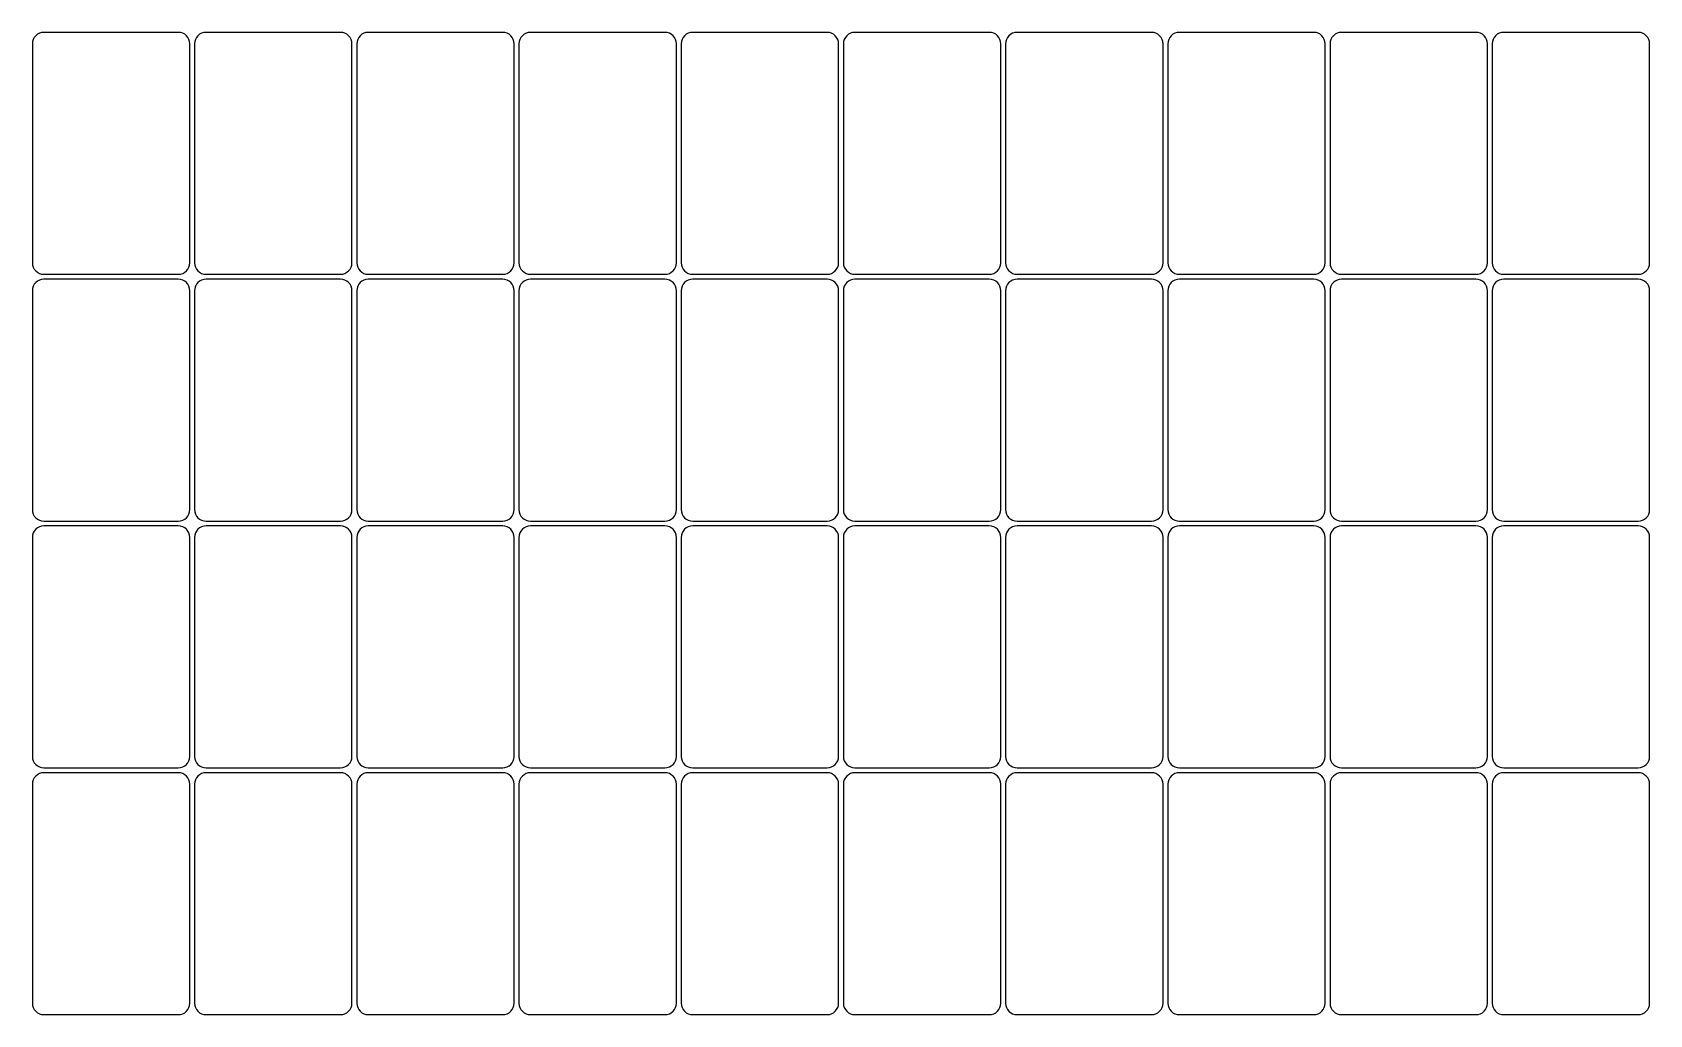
# Model space of a CAD drawing. Header units: millimetres. Extents: x 18 to 439, y -280 to -25.
import ezdxf

# ---------------------------------------------------------------- set-up
doc = ezdxf.new("R2010")
doc.units = ezdxf.units.MM

msp = doc.modelspace()

# ---------------------------------------------------------------- linework, layer by layer
for p, q in [((55.95, -24.55), (20.95, -24.55)), ((98.2, -24.55), (63.2, -24.55)), ((140.45, -24.55), (105.45, -24.55)), ((182.7, -24.55), (147.7, -24.55)), ((224.94, -24.55), (189.94, -24.55)), ((267.19, -24.55), (232.19, -24.55)), ((309.44, -24.55), (274.44, -24.55)), ((351.69, -24.55), (316.69, -24.55)), ((393.94, -24.55), (358.94, -24.55)), ((436.19, -24.55), (401.19, -24.55)), ((17.95, -27.55), (17.95, -84.55)), ((58.95, -84.55), (58.95, -27.55)), ((60.2, -27.55), (60.2, -84.55)), ((101.2, -84.55), (101.2, -27.55)), ((102.45, -27.55), (102.45, -84.55)), ((143.45, -84.55), (143.45, -27.55)), ((144.7, -27.55), (144.7, -84.55)), ((185.7, -84.55), (185.7, -27.55)), ((186.94, -27.55), (186.94, -84.55)), ((227.94, -84.55), (227.94, -27.55)), ((229.19, -27.55), (229.19, -84.55)), ((270.19, -84.55), (270.19, -27.55)), ((271.44, -27.55), (271.44, -84.55)), ((312.44, -84.55), (312.44, -27.55)), ((313.69, -27.55), (313.69, -84.55)), ((354.69, -84.55), (354.69, -27.55)), ((355.94, -27.55), (355.94, -84.55)), ((396.94, -84.55), (396.94, -27.55)), ((398.19, -27.55), (398.19, -84.55)), ((439.19, -84.55), (439.19, -27.55)), ((20.95, -87.55), (55.95, -87.55)), ((63.2, -87.55), (98.2, -87.55)), ((105.45, -87.55), (140.45, -87.55)), ((147.7, -87.55), (182.7, -87.55)), ((189.94, -87.55), (224.94, -87.55)), ((232.19, -87.55), (267.19, -87.55)), ((274.44, -87.55), (309.44, -87.55)), ((316.69, -87.55), (351.69, -87.55)), ((358.94, -87.55), (393.94, -87.55)), ((401.19, -87.55), (436.19, -87.55)), ((17.95, -91.82), (17.95, -148.82)), ((55.95, -88.82), (20.95, -88.82)), ((58.95, -148.82), (58.95, -91.82)), ((60.2, -91.82), (60.2, -148.82)), ((98.2, -88.82), (63.2, -88.82)), ((101.2, -148.82), (101.2, -91.82)), ((102.45, -91.82), (102.45, -148.82)), ((140.45, -88.82), (105.45, -88.82)), ((143.45, -148.82), (143.45, -91.82)), ((144.7, -91.82), (144.7, -148.82)), ((182.7, -88.82), (147.7, -88.82)), ((185.7, -148.82), (185.7, -91.82)), ((186.94, -91.82), (186.94, -148.82)), ((224.94, -88.82), (189.94, -88.82)), ((227.94, -148.82), (227.94, -91.82)), ((229.19, -91.82), (229.19, -148.82)), ((267.19, -88.82), (232.19, -88.82)), ((270.19, -148.82), (270.19, -91.82)), ((271.44, -91.82), (271.44, -148.82)), ((309.44, -88.82), (274.44, -88.82)), ((312.44, -148.82), (312.44, -91.82)), ((313.69, -91.82), (313.69, -148.82)), ((351.69, -88.82), (316.69, -88.82)), ((354.69, -148.82), (354.69, -91.82)), ((355.94, -91.82), (355.94, -148.82)), ((393.94, -88.82), (358.94, -88.82)), ((396.94, -148.82), (396.94, -91.82)), ((398.19, -91.82), (398.19, -148.82)), ((436.19, -88.82), (401.19, -88.82)), ((439.19, -148.82), (439.19, -91.82)), ((20.95, -151.82), (55.95, -151.82)), ((55.95, -153.08), (20.95, -153.08)), ((63.2, -151.82), (98.2, -151.82)), ((98.2, -153.08), (63.2, -153.08)), ((105.45, -151.82), (140.45, -151.82)), ((140.45, -153.08), (105.45, -153.08)), ((147.7, -151.82), (182.7, -151.82)), ((182.7, -153.08), (147.7, -153.08)), ((189.94, -151.82), (224.94, -151.82)), ((224.94, -153.08), (189.94, -153.08)), ((232.19, -151.82), (267.19, -151.82)), ((267.19, -153.08), (232.19, -153.08)), ((274.44, -151.82), (309.44, -151.82)), ((309.44, -153.08), (274.44, -153.08)), ((316.69, -151.82), (351.69, -151.82)), ((351.69, -153.08), (316.69, -153.08)), ((358.94, -151.82), (393.94, -151.82)), ((393.94, -153.08), (358.94, -153.08)), ((401.19, -151.82), (436.19, -151.82)), ((436.19, -153.08), (401.19, -153.08)), ((17.95, -156.08), (17.95, -213.08)), ((58.95, -213.08), (58.95, -156.08)), ((60.2, -156.08), (60.2, -213.08)), ((101.2, -213.08), (101.2, -156.08)), ((102.45, -156.08), (102.45, -213.08)), ((143.45, -213.08), (143.45, -156.08)), ((144.7, -156.08), (144.7, -213.08)), ((185.7, -213.08), (185.7, -156.08)), ((186.94, -156.08), (186.94, -213.08)), ((227.94, -213.08), (227.94, -156.08)), ((229.19, -156.08), (229.19, -213.08)), ((270.19, -213.08), (270.19, -156.08)), ((271.44, -156.08), (271.44, -213.08)), ((312.44, -213.08), (312.44, -156.08)), ((313.69, -156.08), (313.69, -213.08)), ((354.69, -213.08), (354.69, -156.08)), ((355.94, -156.08), (355.94, -213.08)), ((396.94, -213.08), (396.94, -156.08)), ((398.19, -156.08), (398.19, -213.08)), ((439.19, -213.08), (439.19, -156.08)), ((20.95, -216.08), (55.95, -216.08)), ((55.95, -217.34), (20.95, -217.34)), ((63.2, -216.08), (98.2, -216.08)), ((98.2, -217.34), (63.2, -217.34)), ((105.45, -216.08), (140.45, -216.08)), ((140.45, -217.34), (105.45, -217.34)), ((147.7, -216.08), (182.7, -216.08)), ((182.7, -217.34), (147.7, -217.34)), ((189.94, -216.08), (224.94, -216.08)), ((224.94, -217.34), (189.94, -217.34)), ((232.19, -216.08), (267.19, -216.08)), ((267.19, -217.34), (232.19, -217.34)), ((274.44, -216.08), (309.44, -216.08)), ((309.44, -217.34), (274.44, -217.34)), ((316.69, -216.08), (351.69, -216.08)), ((351.69, -217.34), (316.69, -217.34)), ((358.94, -216.08), (393.94, -216.08)), ((393.94, -217.34), (358.94, -217.34)), ((401.19, -216.08), (436.19, -216.08)), ((436.19, -217.34), (401.19, -217.34)), ((17.95, -220.34), (17.95, -277.34)), ((58.95, -277.34), (58.95, -220.34)), ((60.2, -220.34), (60.2, -277.34)), ((101.2, -277.34), (101.2, -220.34)), ((102.45, -220.34), (102.45, -277.34)), ((143.45, -277.34), (143.45, -220.34)), ((144.7, -220.34), (144.7, -277.34)), ((185.7, -277.34), (185.7, -220.34)), ((186.94, -220.34), (186.94, -277.34)), ((227.94, -277.34), (227.94, -220.34)), ((229.19, -220.34), (229.19, -277.34)), ((270.19, -277.34), (270.19, -220.34)), ((271.44, -220.34), (271.44, -277.34)), ((312.44, -277.34), (312.44, -220.34)), ((313.69, -220.34), (313.69, -277.34)), ((354.69, -277.34), (354.69, -220.34)), ((355.94, -220.34), (355.94, -277.34)), ((396.94, -277.34), (396.94, -220.34)), ((398.19, -220.34), (398.19, -277.34)), ((439.19, -277.34), (439.19, -220.34)), ((20.95, -280.34), (55.95, -280.34)), ((63.2, -280.34), (98.2, -280.34)), ((105.45, -280.34), (140.45, -280.34)), ((147.7, -280.34), (182.7, -280.34)), ((189.94, -280.34), (224.94, -280.34)), ((232.19, -280.34), (267.19, -280.34)), ((274.44, -280.34), (309.44, -280.34)), ((316.69, -280.34), (351.69, -280.34)), ((358.94, -280.34), (393.94, -280.34)), ((401.19, -280.34), (436.19, -280.34))]:
    msp.add_line(p, q)
for centre, start, end in [((20.95, -27.55), 90, 180), ((55.95, -27.55), 0, 90), ((63.2, -27.55), 90, 180), ((98.2, -27.55), 0, 90), ((105.45, -27.55), 90, 180), ((140.45, -27.55), 0, 90), ((147.7, -27.55), 90, 180), ((182.7, -27.55), 0, 90), ((189.94, -27.55), 90, 180), ((224.94, -27.55), 0, 90), ((232.19, -27.55), 90, 180), ((267.19, -27.55), 0, 90), ((274.44, -27.55), 90, 180), ((309.44, -27.55), 0, 90), ((316.69, -27.55), 90, 180), ((351.69, -27.55), 0, 90), ((358.94, -27.55), 90, 180), ((393.94, -27.55), 0, 90), ((401.19, -27.55), 90, 180), ((436.19, -27.55), 0, 90), ((20.95, -84.55), 180, 270), ((55.95, -84.55), 270, 360), ((63.2, -84.55), 180, 270), ((98.2, -84.55), 270, 360), ((105.45, -84.55), 180, 270), ((140.45, -84.55), 270, 360), ((147.7, -84.55), 180, 270), ((182.7, -84.55), 270, 360), ((189.94, -84.55), 180, 270), ((224.94, -84.55), 270, 360), ((232.19, -84.55), 180, 270), ((267.19, -84.55), 270, 360), ((274.44, -84.55), 180, 270), ((309.44, -84.55), 270, 360), ((316.69, -84.55), 180, 270), ((351.69, -84.55), 270, 360), ((358.94, -84.55), 180, 270), ((393.94, -84.55), 270, 360), ((401.19, -84.55), 180, 270), ((436.19, -84.55), 270, 360), ((20.95, -91.82), 90, 180), ((55.95, -91.82), 0, 90), ((63.2, -91.82), 90, 180), ((98.2, -91.82), 0, 90), ((105.45, -91.82), 90, 180), ((140.45, -91.82), 0, 90), ((147.7, -91.82), 90, 180), ((182.7, -91.82), 0, 90), ((189.94, -91.82), 90, 180), ((224.94, -91.82), 0, 90), ((232.19, -91.82), 90, 180), ((267.19, -91.82), 0, 90), ((274.44, -91.82), 90, 180), ((309.44, -91.82), 0, 90), ((316.69, -91.82), 90, 180), ((351.69, -91.82), 0, 90), ((358.94, -91.82), 90, 180), ((393.94, -91.82), 0, 90), ((401.19, -91.82), 90, 180), ((436.19, -91.82), 0, 90), ((20.95, -148.82), 180, 270), ((55.95, -148.82), 270, 360), ((63.2, -148.82), 180, 270), ((98.2, -148.82), 270, 360), ((105.45, -148.82), 180, 270), ((140.45, -148.82), 270, 360), ((147.7, -148.82), 180, 270), ((182.7, -148.82), 270, 360), ((189.94, -148.82), 180, 270), ((224.94, -148.82), 270, 360), ((232.19, -148.82), 180, 270), ((267.19, -148.82), 270, 360), ((274.44, -148.82), 180, 270), ((309.44, -148.82), 270, 360), ((316.69, -148.82), 180, 270), ((351.69, -148.82), 270, 360), ((358.94, -148.82), 180, 270), ((393.94, -148.82), 270, 360), ((401.19, -148.82), 180, 270), ((436.19, -148.82), 270, 360), ((20.95, -156.08), 90, 180), ((55.95, -156.08), 0, 90), ((63.2, -156.08), 90, 180), ((98.2, -156.08), 0, 90), ((105.45, -156.08), 90, 180), ((140.45, -156.08), 0, 90), ((147.7, -156.08), 90, 180), ((182.7, -156.08), 0, 90), ((189.94, -156.08), 90, 180), ((224.94, -156.08), 0, 90), ((232.19, -156.08), 90, 180), ((267.19, -156.08), 0, 90), ((274.44, -156.08), 90, 180), ((309.44, -156.08), 0, 90), ((316.69, -156.08), 90, 180), ((351.69, -156.08), 0, 90), ((358.94, -156.08), 90, 180), ((393.94, -156.08), 0, 90), ((401.19, -156.08), 90, 180), ((436.19, -156.08), 0, 90), ((20.95, -213.08), 180, 270), ((55.95, -213.08), 270, 360), ((63.2, -213.08), 180, 270), ((98.2, -213.08), 270, 360), ((105.45, -213.08), 180, 270), ((140.45, -213.08), 270, 360), ((147.7, -213.08), 180, 270), ((182.7, -213.08), 270, 360), ((189.94, -213.08), 180, 270), ((224.94, -213.08), 270, 360), ((232.19, -213.08), 180, 270), ((267.19, -213.08), 270, 360), ((274.44, -213.08), 180, 270), ((309.44, -213.08), 270, 360), ((316.69, -213.08), 180, 270), ((351.69, -213.08), 270, 360), ((358.94, -213.08), 180, 270), ((393.94, -213.08), 270, 360), ((401.19, -213.08), 180, 270), ((436.19, -213.08), 270, 360), ((20.95, -220.34), 90, 180), ((55.95, -220.34), 0, 90), ((63.2, -220.34), 90, 180), ((98.2, -220.34), 0, 90), ((105.45, -220.34), 90, 180), ((140.45, -220.34), 0, 90), ((147.7, -220.34), 90, 180), ((182.7, -220.34), 0, 90), ((189.94, -220.34), 90, 180), ((224.94, -220.34), 0, 90), ((232.19, -220.34), 90, 180), ((267.19, -220.34), 0, 90), ((274.44, -220.34), 90, 180), ((309.44, -220.34), 0, 90), ((316.69, -220.34), 90, 180), ((351.69, -220.34), 0, 90), ((358.94, -220.34), 90, 180), ((393.94, -220.34), 0, 90), ((401.19, -220.34), 90, 180), ((436.19, -220.34), 0, 90), ((20.95, -277.34), 180, 270), ((55.95, -277.34), 270, 360), ((63.2, -277.34), 180, 270), ((98.2, -277.34), 270, 360), ((105.45, -277.34), 180, 270), ((140.45, -277.34), 270, 360), ((147.7, -277.34), 180, 270), ((182.7, -277.34), 270, 360), ((189.94, -277.34), 180, 270), ((224.94, -277.34), 270, 360), ((232.19, -277.34), 180, 270), ((267.19, -277.34), 270, 360), ((274.44, -277.34), 180, 270), ((309.44, -277.34), 270, 360), ((316.69, -277.34), 180, 270), ((351.69, -277.34), 270, 360), ((358.94, -277.34), 180, 270), ((393.94, -277.34), 270, 360), ((401.19, -277.34), 180, 270), ((436.19, -277.34), 270, 360)]:
    msp.add_arc(centre, 3, start, end)

doc.saveas('drawing.dxf')
